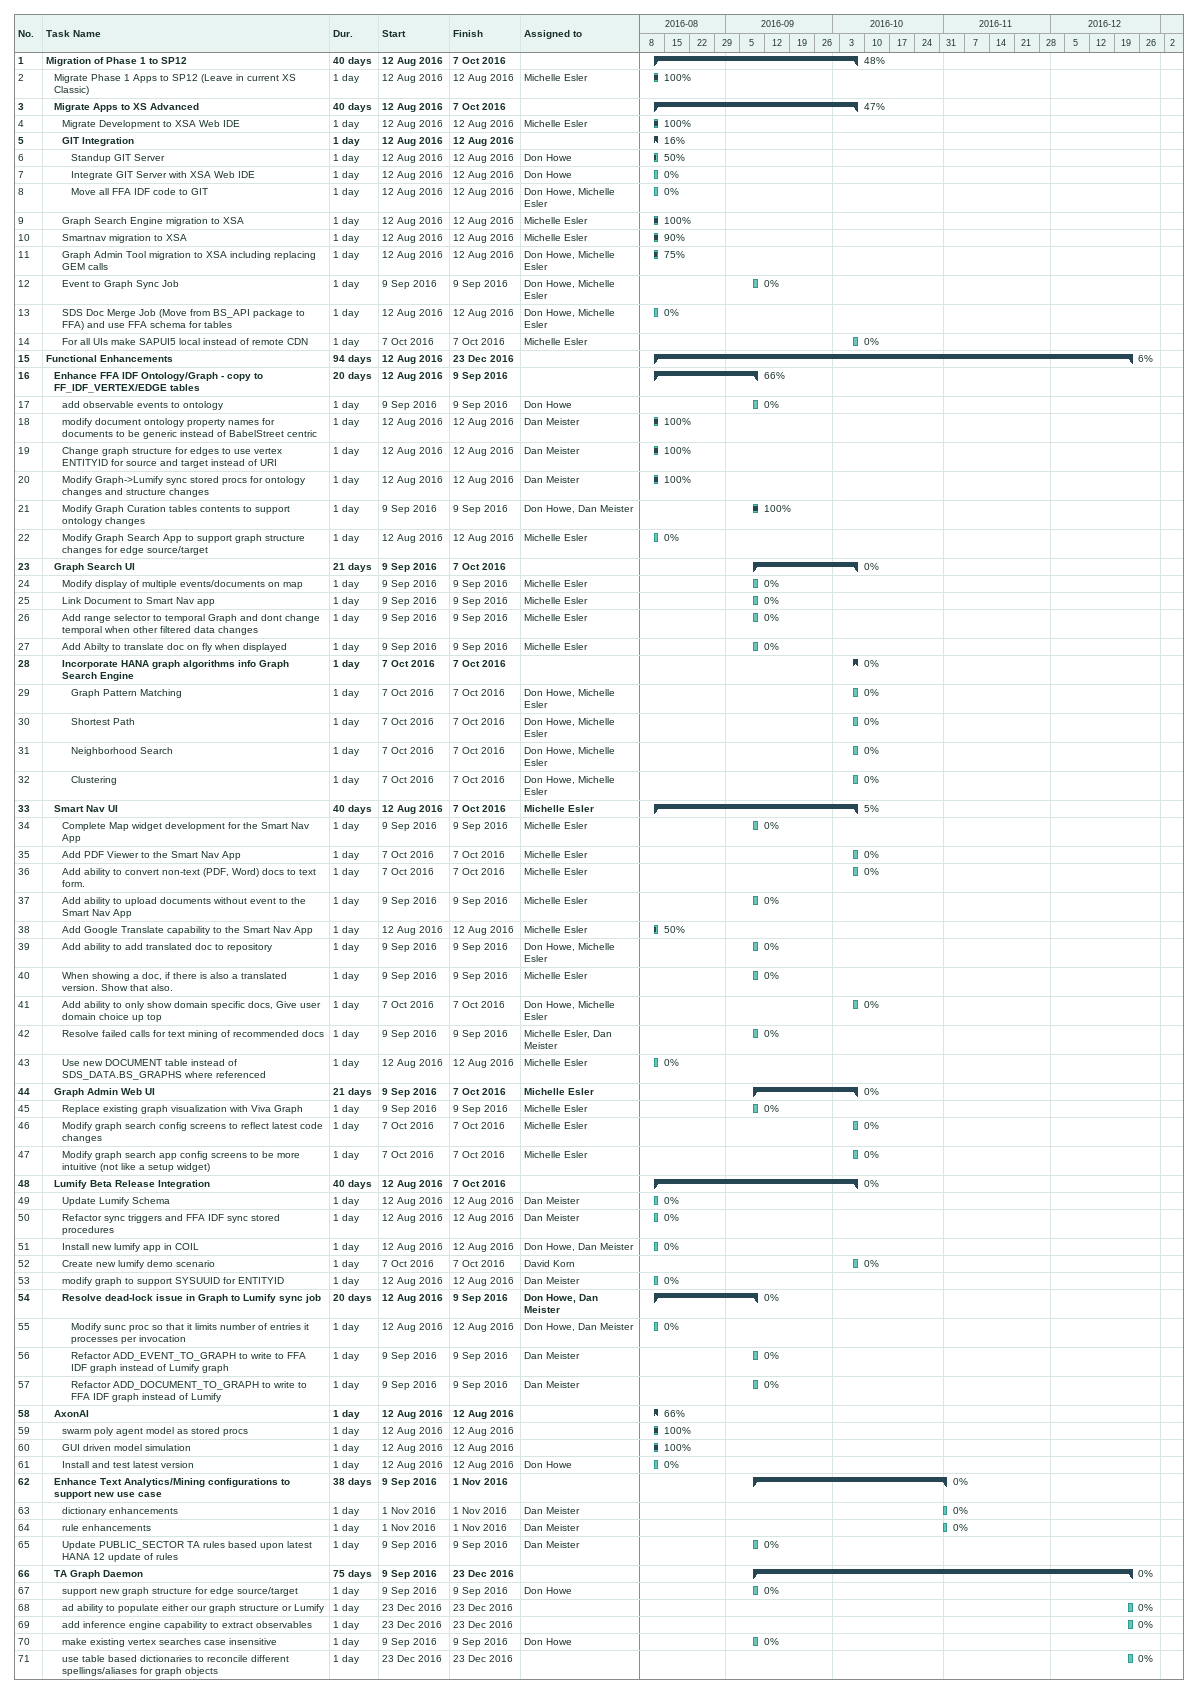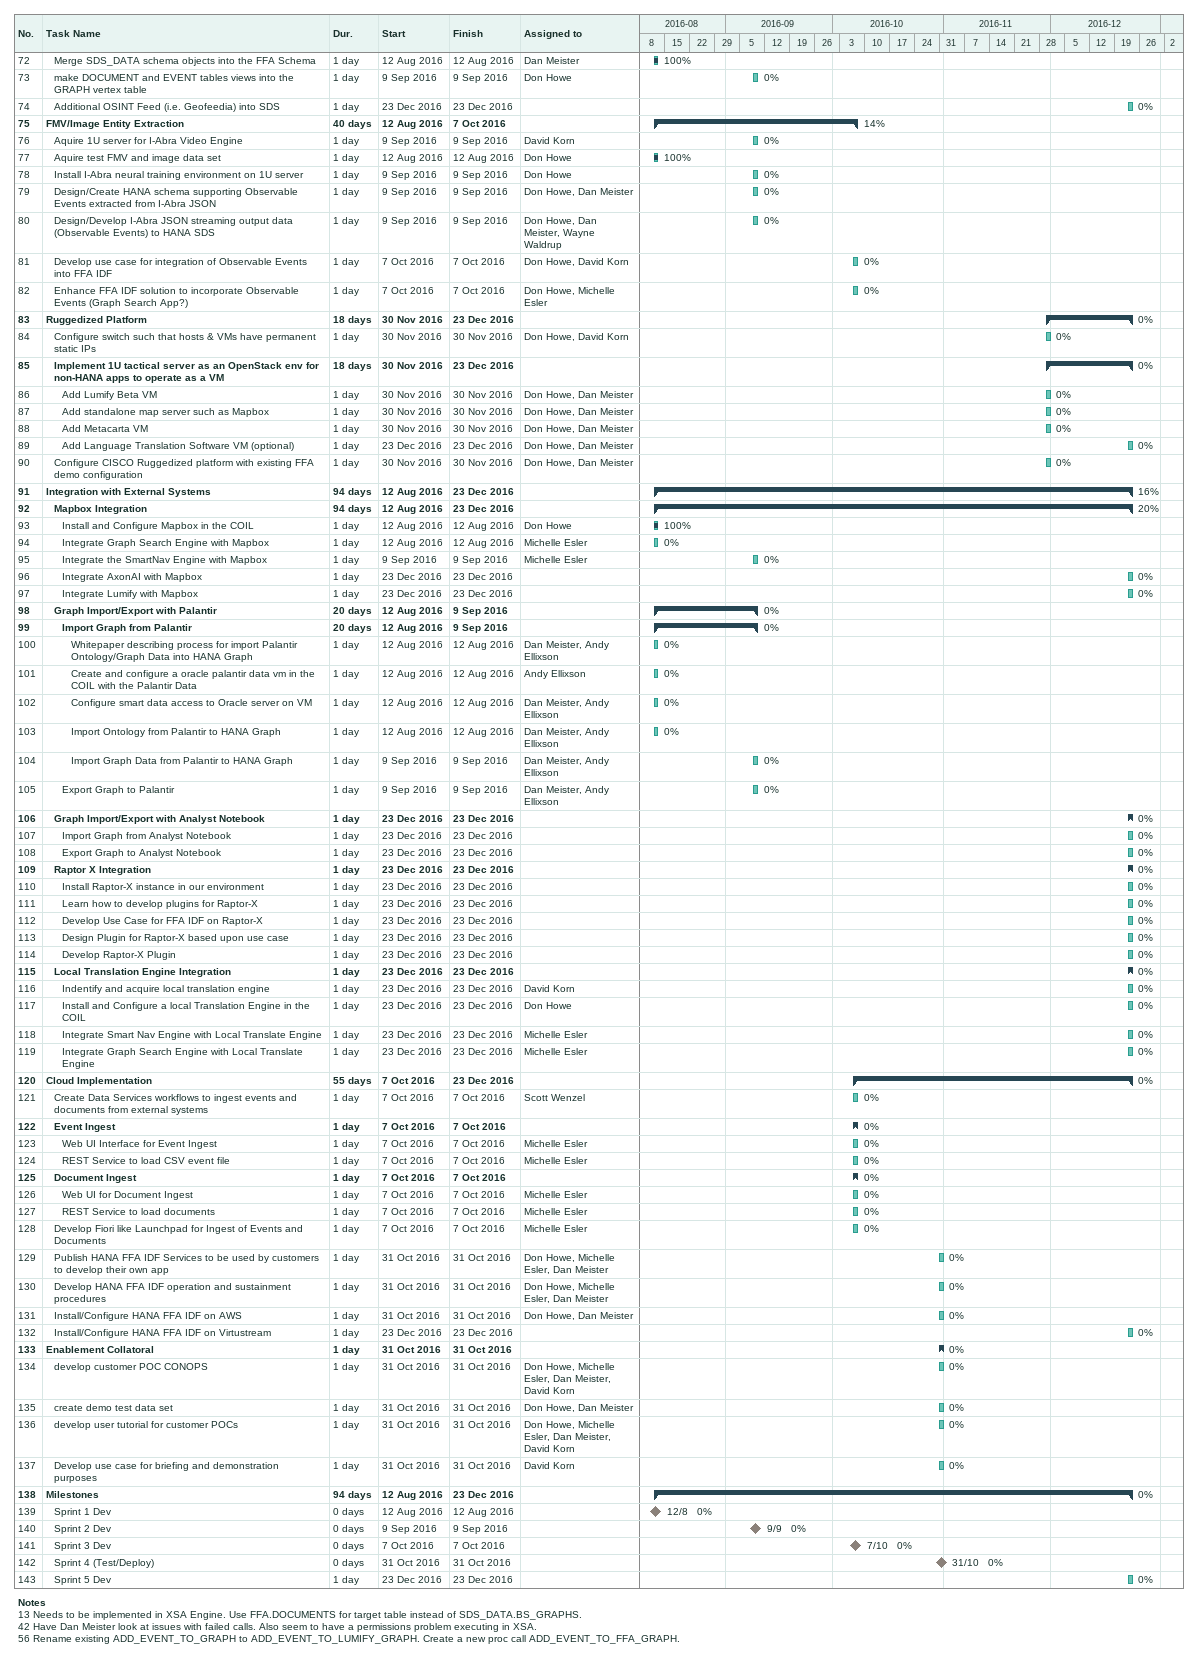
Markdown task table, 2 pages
| ID | Level | Task | Duration | Start | Finish | Resources | % complete |
|---|---|---|---|---|---|---|---|
| 1 | 1 | **Migration of Phase 1 to SP12** | 40d | 2016-08-12 | 2016-10-07 |  | 48 |
| 2 | 2 | Migrate Phase 1 Apps to SP12 (Leave in current XS Classic) | 1d | 2016-08-12 | 2016-08-12 | Michelle Esler | 100 |
| 3 | 2 | **Migrate Apps to XS Advanced** | 40d | 2016-08-12 | 2016-10-07 |  | 47 |
| 4 | 3 | Migrate Development to XSA Web IDE | 1d | 2016-08-12 | 2016-08-12 | Michelle Esler | 100 |
| 5 | 3 | **GIT Integration** | 1d | 2016-08-12 | 2016-08-12 |  | 16 |
| 6 | 4 | Standup GIT Server | 1d | 2016-08-12 | 2016-08-12 | Don Howe | 50 |
| 7 | 4 | Integrate GIT Server with XSA Web IDE | 1d | 2016-08-12 | 2016-08-12 | Don Howe | 0 |
| 8 | 4 | Move all FFA IDF code to GIT | 1d | 2016-08-12 | 2016-08-12 | Don Howe, Michelle Esler | 0 |
| 9 | 3 | Graph Search Engine migration to XSA | 1d | 2016-08-12 | 2016-08-12 | Michelle Esler | 100 |
| 10 | 3 | Smartnav migration to XSA | 1d | 2016-08-12 | 2016-08-12 | Michelle Esler | 90 |
| 11 | 3 | Graph Admin Tool migration to XSA including replacing GEM calls | 1d | 2016-08-12 | 2016-08-12 | Don Howe, Michelle Esler | 75 |
| 12 | 3 | Event to Graph Sync Job | 1d | 2016-09-09 | 2016-09-09 | Don Howe, Michelle Esler | 0 |
| 13 | 3 | SDS Doc Merge Job (Move from BS_API package to FFA) and use FFA schema for tables | 1d | 2016-08-12 | 2016-08-12 | Don Howe, Michelle Esler | 0 |
| 14 | 3 | For all UIs make SAPUI5 local instead of remote CDN | 1d | 2016-10-07 | 2016-10-07 | Michelle Esler | 0 |
| 15 | 1 | **Functional Enhancements** | 94d | 2016-08-12 | 2016-12-23 |  | 6 |
| 16 | 2 | **Enhance FFA IDF Ontology/Graph - copy to FF_IDF_VERTEX/EDGE tables** | 20d | 2016-08-12 | 2016-09-09 |  | 66 |
| 17 | 3 | add observable events to ontology | 1d | 2016-09-09 | 2016-09-09 | Don Howe | 0 |
| 18 | 3 | modify document ontology property names for documents to be generic instead of BabelStreet centric | 1d | 2016-08-12 | 2016-08-12 | Dan Meister | 100 |
| 19 | 3 | Change graph structure for edges to use vertex ENTITYID for source and target instead of URI | 1d | 2016-08-12 | 2016-08-12 | Dan Meister | 100 |
| 20 | 3 | Modify Graph->Lumify sync stored procs for ontology changes and structure changes | 1d | 2016-08-12 | 2016-08-12 | Dan Meister | 100 |
| 21 | 3 | Modify Graph Curation tables contents to support ontology changes | 1d | 2016-09-09 | 2016-09-09 | Don Howe, Dan Meister | 100 |
| 22 | 3 | Modify Graph Search App to support graph structure changes for edge source/target | 1d | 2016-08-12 | 2016-08-12 | Michelle Esler | 0 |
| 23 | 2 | **Graph Search UI** | 21d | 2016-09-09 | 2016-10-07 |  | 0 |
| 24 | 3 | Modify display of multiple events/documents on map | 1d | 2016-09-09 | 2016-09-09 | Michelle Esler | 0 |
| 25 | 3 | Link Document to Smart Nav app | 1d | 2016-09-09 | 2016-09-09 | Michelle Esler | 0 |
| 26 | 3 | Add range selector to temporal Graph and dont change temporal when other filtered data changes | 1d | 2016-09-09 | 2016-09-09 | Michelle Esler | 0 |
| 27 | 3 | Add Abilty to translate doc on fly when displayed | 1d | 2016-09-09 | 2016-09-09 | Michelle Esler | 0 |
| 28 | 3 | **Incorporate HANA graph algorithms info Graph Search Engine** | 1d | 2016-10-07 | 2016-10-07 |  | 0 |
| 29 | 4 | Graph Pattern Matching | 1d | 2016-10-07 | 2016-10-07 | Don Howe, Michelle Esler | 0 |
| 30 | 4 | Shortest Path | 1d | 2016-10-07 | 2016-10-07 | Don Howe, Michelle Esler | 0 |
| 31 | 4 | Neighborhood Search | 1d | 2016-10-07 | 2016-10-07 | Don Howe, Michelle Esler | 0 |
| 32 | 4 | Clustering | 1d | 2016-10-07 | 2016-10-07 | Don Howe, Michelle Esler | 0 |
| 33 | 2 | **Smart Nav UI** | 40d | 2016-08-12 | 2016-10-07 | Michelle Esler | 5 |
| 34 | 3 | Complete Map widget development for the Smart Nav App | 1d | 2016-09-09 | 2016-09-09 | Michelle Esler | 0 |
| 35 | 3 | Add PDF Viewer to the Smart Nav App | 1d | 2016-10-07 | 2016-10-07 | Michelle Esler | 0 |
| 36 | 3 | Add ability to convert non-text (PDF, Word) docs to text form. | 1d | 2016-10-07 | 2016-10-07 | Michelle Esler | 0 |
| 37 | 3 | Add ability to upload documents without event to the Smart Nav App | 1d | 2016-09-09 | 2016-09-09 | Michelle Esler | 0 |
| 38 | 3 | Add Google Translate capability to the Smart Nav App | 1d | 2016-08-12 | 2016-08-12 | Michelle Esler | 50 |
| 39 | 3 | Add ability to add translated doc to repository | 1d | 2016-09-09 | 2016-09-09 | Don Howe, Michelle Esler | 0 |
| 40 | 3 | When showing a doc, if there is also a translated version. Show that also. | 1d | 2016-09-09 | 2016-09-09 | Michelle Esler | 0 |
| 41 | 3 | Add ability to only show domain specific docs, Give user domain choice up top | 1d | 2016-10-07 | 2016-10-07 | Don Howe, Michelle Esler | 0 |
| 42 | 3 | Resolve failed calls for text mining of recommended docs | 1d | 2016-09-09 | 2016-09-09 | Michelle Esler, Dan Meister | 0 |
| 43 | 3 | Use new DOCUMENT table instead of SDS_DATA.BS_GRAPHS where referenced | 1d | 2016-08-12 | 2016-08-12 | Michelle Esler | 0 |
| 44 | 2 | **Graph Admin Web UI** | 21d | 2016-09-09 | 2016-10-07 | Michelle Esler | 0 |
| 45 | 3 | Replace existing graph visualization with Viva Graph | 1d | 2016-09-09 | 2016-09-09 | Michelle Esler | 0 |
| 46 | 3 | Modify graph search config screens to reflect latest code changes | 1d | 2016-10-07 | 2016-10-07 | Michelle Esler | 0 |
| 47 | 3 | Modify graph search app config screens to be more intuitive (not like a setup widget) | 1d | 2016-10-07 | 2016-10-07 | Michelle Esler | 0 |
| 48 | 2 | **Lumify Beta Release Integration** | 40d | 2016-08-12 | 2016-10-07 |  | 0 |
| 49 | 3 | Update Lumify Schema | 1d | 2016-08-12 | 2016-08-12 | Dan Meister | 0 |
| 50 | 3 | Refactor sync triggers and FFA IDF sync stored procedures | 1d | 2016-08-12 | 2016-08-12 | Dan Meister | 0 |
| 51 | 3 | Install new lumify app in COIL | 1d | 2016-08-12 | 2016-08-12 | Don Howe, Dan Meister | 0 |
| 52 | 3 | Create new lumify demo scenario | 1d | 2016-10-07 | 2016-10-07 | David Korn | 0 |
| 53 | 3 | modify graph to support SYSUUID for ENTITYID | 1d | 2016-08-12 | 2016-08-12 | Dan Meister | 0 |
| 54 | 3 | **Resolve dead-lock issue in Graph to Lumify sync job** | 20d | 2016-08-12 | 2016-09-09 | Don Howe, Dan Meister | 0 |
| 55 | 4 | Modify sunc proc so that it limits number of entries it processes per invocation | 1d | 2016-08-12 | 2016-08-12 | Don Howe, Dan Meister | 0 |
| 56 | 4 | Refactor ADD_EVENT_TO_GRAPH to write to FFA IDF graph instead of Lumify graph | 1d | 2016-09-09 | 2016-09-09 | Dan Meister | 0 |
| 57 | 4 | Refactor ADD_DOCUMENT_TO_GRAPH to write to FFA IDF graph instead of Lumify | 1d | 2016-09-09 | 2016-09-09 | Dan Meister | 0 |
| 58 | 2 | **AxonAI** | 1d | 2016-08-12 | 2016-08-12 |  | 66 |
| 59 | 3 | swarm poly agent model as stored procs | 1d | 2016-08-12 | 2016-08-12 |  | 100 |
| 60 | 3 | GUI driven model simulation | 1d | 2016-08-12 | 2016-08-12 |  | 100 |
| 61 | 3 | Install and test latest version | 1d | 2016-08-12 | 2016-08-12 | Don Howe | 0 |
| 62 | 2 | **Enhance Text Analytics/Mining configurations to support new use case** | 38d | 2016-09-09 | 2016-11-01 |  | 0 |
| 63 | 3 | dictionary enhancements | 1d | 2016-11-01 | 2016-11-01 | Dan Meister | 0 |
| 64 | 3 | rule enhancements | 1d | 2016-11-01 | 2016-11-01 | Dan Meister | 0 |
| 65 | 3 | Update PUBLIC_SECTOR TA rules based upon latest HANA 12 update of rules | 1d | 2016-09-09 | 2016-09-09 | Dan Meister | 0 |
| 66 | 2 | **TA Graph Daemon** | 75d | 2016-09-09 | 2016-12-23 |  | 0 |
| 67 | 3 | support new graph structure for edge source/target | 1d | 2016-09-09 | 2016-09-09 | Don Howe | 0 |
| 68 | 3 | ad ability to populate either our graph structure or Lumify | 1d | 2016-12-23 | 2016-12-23 |  | 0 |
| 69 | 3 | add inference engine capability to extract observables | 1d | 2016-12-23 | 2016-12-23 |  | 0 |
| 70 | 3 | make existing vertex searches case insensitive | 1d | 2016-09-09 | 2016-09-09 | Don Howe | 0 |
| 71 | 3 | use table based dictionaries to reconcile different spellings/aliases for graph objects | 1d | 2016-12-23 | 2016-12-23 |  | 0 |
| 72 | 2 | Merge SDS_DATA schema objects into the FFA Schema | 1d | 2016-08-12 | 2016-08-12 | Dan Meister | 100 |
| 73 | 2 | make DOCUMENT and EVENT tables views into the GRAPH vertex table | 1d | 2016-09-09 | 2016-09-09 | Don Howe | 0 |
| 74 | 2 | Additional OSINT Feed (i.e. Geofeedia) into SDS | 1d | 2016-12-23 | 2016-12-23 |  | 0 |
| 75 | 1 | **FMV/Image Entity Extraction** | 40d | 2016-08-12 | 2016-10-07 |  | 14 |
| 76 | 2 | Aquire 1U server for I-Abra Video Engine | 1d | 2016-09-09 | 2016-09-09 | David Korn | 0 |
| 77 | 2 | Aquire test FMV and image data set | 1d | 2016-08-12 | 2016-08-12 | Don Howe | 100 |
| 78 | 2 | Install I-Abra neural training environment on 1U server | 1d | 2016-09-09 | 2016-09-09 | Don Howe | 0 |
| 79 | 2 | Design/Create HANA schema supporting Observable Events extracted from I-Abra JSON | 1d | 2016-09-09 | 2016-09-09 | Don Howe, Dan Meister | 0 |
| 80 | 2 | Design/Develop I-Abra JSON streaming output data (Observable Events) to HANA SDS | 1d | 2016-09-09 | 2016-09-09 | Don Howe, Dan Meister, Wayne Waldrup | 0 |
| 81 | 2 | Develop use case for integration of Observable Events into FFA IDF | 1d | 2016-10-07 | 2016-10-07 | Don Howe, David Korn | 0 |
| 82 | 2 | Enhance FFA IDF solution to incorporate Observable Events (Graph Search App?) | 1d | 2016-10-07 | 2016-10-07 | Don Howe, Michelle Esler | 0 |
| 83 | 1 | **Ruggedized Platform** | 18d | 2016-11-30 | 2016-12-23 |  | 0 |
| 84 | 2 | Configure switch such that hosts & VMs have permanent static IPs | 1d | 2016-11-30 | 2016-11-30 | Don Howe, David Korn | 0 |
| 85 | 2 | **Implement 1U tactical server as an OpenStack env for non-HANA apps to operate as a VM** | 18d | 2016-11-30 | 2016-12-23 |  | 0 |
| 86 | 3 | Add Lumify Beta VM | 1d | 2016-11-30 | 2016-11-30 | Don Howe, Dan Meister | 0 |
| 87 | 3 | Add standalone map server such as Mapbox | 1d | 2016-11-30 | 2016-11-30 | Don Howe, Dan Meister | 0 |
| 88 | 3 | Add Metacarta VM | 1d | 2016-11-30 | 2016-11-30 | Don Howe, Dan Meister | 0 |
| 89 | 3 | Add Language Translation Software VM (optional) | 1d | 2016-12-23 | 2016-12-23 | Don Howe, Dan Meister | 0 |
| 90 | 2 | Configure CISCO Ruggedized platform with existing FFA demo configuration | 1d | 2016-11-30 | 2016-11-30 | Don Howe, Dan Meister | 0 |
| 91 | 1 | **Integration with External Systems** | 94d | 2016-08-12 | 2016-12-23 |  | 16 |
| 92 | 2 | **Mapbox Integration** | 94d | 2016-08-12 | 2016-12-23 |  | 20 |
| 93 | 3 | Install and Configure Mapbox in the COIL | 1d | 2016-08-12 | 2016-08-12 | Don Howe | 100 |
| 94 | 3 | Integrate Graph Search Engine with Mapbox | 1d | 2016-08-12 | 2016-08-12 | Michelle Esler | 0 |
| 95 | 3 | Integrate the SmartNav Engine with Mapbox | 1d | 2016-09-09 | 2016-09-09 | Michelle Esler | 0 |
| 96 | 3 | Integrate AxonAI with Mapbox | 1d | 2016-12-23 | 2016-12-23 |  | 0 |
| 97 | 3 | Integrate Lumify with Mapbox | 1d | 2016-12-23 | 2016-12-23 |  | 0 |
| 98 | 2 | **Graph Import/Export with Palantir** | 20d | 2016-08-12 | 2016-09-09 |  | 0 |
| 99 | 3 | **Import Graph from Palantir** | 20d | 2016-08-12 | 2016-09-09 |  | 0 |
| 100 | 4 | Whitepaper describing process for import Palantir Ontology/Graph Data into HANA Graph | 1d | 2016-08-12 | 2016-08-12 | Dan Meister, Andy Ellixson | 0 |
| 101 | 4 | Create and configure a oracle palantir data vm in the COIL with the Palantir Data | 1d | 2016-08-12 | 2016-08-12 | Andy Ellixson | 0 |
| 102 | 4 | Configure smart data access to Oracle server on VM | 1d | 2016-08-12 | 2016-08-12 | Dan Meister, Andy Ellixson | 0 |
| 103 | 4 | Import Ontology from Palantir to HANA Graph | 1d | 2016-08-12 | 2016-08-12 | Dan Meister, Andy Ellixson | 0 |
| 104 | 4 | Import Graph Data from Palantir to HANA Graph | 1d | 2016-09-09 | 2016-09-09 | Dan Meister, Andy Ellixson | 0 |
| 105 | 3 | Export Graph to Palantir | 1d | 2016-09-09 | 2016-09-09 | Dan Meister, Andy Ellixson | 0 |
| 106 | 2 | **Graph Import/Export with Analyst Notebook** | 1d | 2016-12-23 | 2016-12-23 |  | 0 |
| 107 | 3 | Import Graph from Analyst Notebook | 1d | 2016-12-23 | 2016-12-23 |  | 0 |
| 108 | 3 | Export Graph to Analyst Notebook | 1d | 2016-12-23 | 2016-12-23 |  | 0 |
| 109 | 2 | **Raptor X Integration** | 1d | 2016-12-23 | 2016-12-23 |  | 0 |
| 110 | 3 | Install Raptor-X instance in our environment | 1d | 2016-12-23 | 2016-12-23 |  | 0 |
| 111 | 3 | Learn how to develop plugins for Raptor-X | 1d | 2016-12-23 | 2016-12-23 |  | 0 |
| 112 | 3 | Develop Use Case for FFA IDF on Raptor-X | 1d | 2016-12-23 | 2016-12-23 |  | 0 |
| 113 | 3 | Design Plugin for Raptor-X based upon use case | 1d | 2016-12-23 | 2016-12-23 |  | 0 |
| 114 | 3 | Develop Raptor-X Plugin | 1d | 2016-12-23 | 2016-12-23 |  | 0 |
| 115 | 2 | **Local Translation Engine Integration** | 1d | 2016-12-23 | 2016-12-23 |  | 0 |
| 116 | 3 | Indentify and acquire local translation engine | 1d | 2016-12-23 | 2016-12-23 | David Korn | 0 |
| 117 | 3 | Install and Configure a local Translation Engine in the COIL | 1d | 2016-12-23 | 2016-12-23 | Don Howe | 0 |
| 118 | 3 | Integrate Smart Nav Engine with Local Translate Engine | 1d | 2016-12-23 | 2016-12-23 | Michelle Esler | 0 |
| 119 | 3 | Integrate Graph Search Engine with Local Translate Engine | 1d | 2016-12-23 | 2016-12-23 | Michelle Esler | 0 |
| 120 | 1 | **Cloud Implementation** | 55d | 2016-10-07 | 2016-12-23 |  | 0 |
| 121 | 2 | Create Data Services workflows to ingest events and documents from external systems | 1d | 2016-10-07 | 2016-10-07 | Scott Wenzel | 0 |
| 122 | 2 | **Event Ingest** | 1d | 2016-10-07 | 2016-10-07 |  | 0 |
| 123 | 3 | Web UI Interface for Event Ingest | 1d | 2016-10-07 | 2016-10-07 | Michelle Esler | 0 |
| 124 | 3 | REST Service to load CSV event file | 1d | 2016-10-07 | 2016-10-07 | Michelle Esler | 0 |
| 125 | 2 | **Document Ingest** | 1d | 2016-10-07 | 2016-10-07 |  | 0 |
| 126 | 3 | Web UI for Document Ingest | 1d | 2016-10-07 | 2016-10-07 | Michelle Esler | 0 |
| 127 | 3 | REST Service to load documents | 1d | 2016-10-07 | 2016-10-07 | Michelle Esler | 0 |
| 128 | 2 | Develop Fiori like Launchpad for Ingest of Events and Documents | 1d | 2016-10-07 | 2016-10-07 | Michelle Esler | 0 |
| 129 | 2 | Publish HANA FFA IDF Services to be used by customers to develop their own app | 1d | 2016-10-31 | 2016-10-31 | Don Howe, Michelle Esler, Dan Meister | 0 |
| 130 | 2 | Develop HANA FFA IDF operation and sustainment procedures | 1d | 2016-10-31 | 2016-10-31 | Don Howe, Michelle Esler, Dan Meister | 0 |
| 131 | 2 | Install/Configure HANA FFA IDF on AWS | 1d | 2016-10-31 | 2016-10-31 | Don Howe, Dan Meister | 0 |
| 132 | 2 | Install/Configure HANA FFA IDF on Virtustream | 1d | 2016-12-23 | 2016-12-23 |  | 0 |
| 133 | 1 | **Enablement Collatoral** | 1d | 2016-10-31 | 2016-10-31 |  | 0 |
| 134 | 2 | develop customer POC CONOPS | 1d | 2016-10-31 | 2016-10-31 | Don Howe, Michelle Esler, Dan Meister, David Korn | 0 |
| 135 | 2 | create demo test data set | 1d | 2016-10-31 | 2016-10-31 | Don Howe, Dan Meister | 0 |
| 136 | 2 | develop user tutorial for customer POCs | 1d | 2016-10-31 | 2016-10-31 | Don Howe, Michelle Esler, Dan Meister, David Korn | 0 |
| 137 | 2 | Develop use case for briefing and demonstration purposes | 1d | 2016-10-31 | 2016-10-31 | David Korn | 0 |
| 138 | 1 | **Milestones** | 94d | 2016-08-12 | 2016-12-23 |  | 0 |
| 139 | 2 | Sprint 1 Dev | 0d | 2016-08-12 | 2016-08-12 |  | 0 |
| 140 | 2 | Sprint 2 Dev | 0d | 2016-09-09 | 2016-09-09 |  | 0 |
| 141 | 2 | Sprint 3 Dev | 0d | 2016-10-07 | 2016-10-07 |  | 0 |
| 142 | 2 | Sprint 4 (Test/Deploy) | 0d | 2016-10-31 | 2016-10-31 |  | 0 |
| 143 | 2 | Sprint 5 Dev | 1d | 2016-12-23 | 2016-12-23 |  | 0 |

Notes
- 13: Needs to be implemented in XSA Engine. Use FFA.DOCUMENTS for target table instead of SDS_DATA.BS_GRAPHS.
- 42: Have Dan Meister look at issues with failed calls. Also seem to have a permissions problem executing in XSA.
- 56: Rename existing ADD_EVENT_TO_GRAPH to ADD_EVENT_TO_LUMIFY_GRAPH. Create a new proc call ADD_EVENT_TO_FFA_GRAPH.
